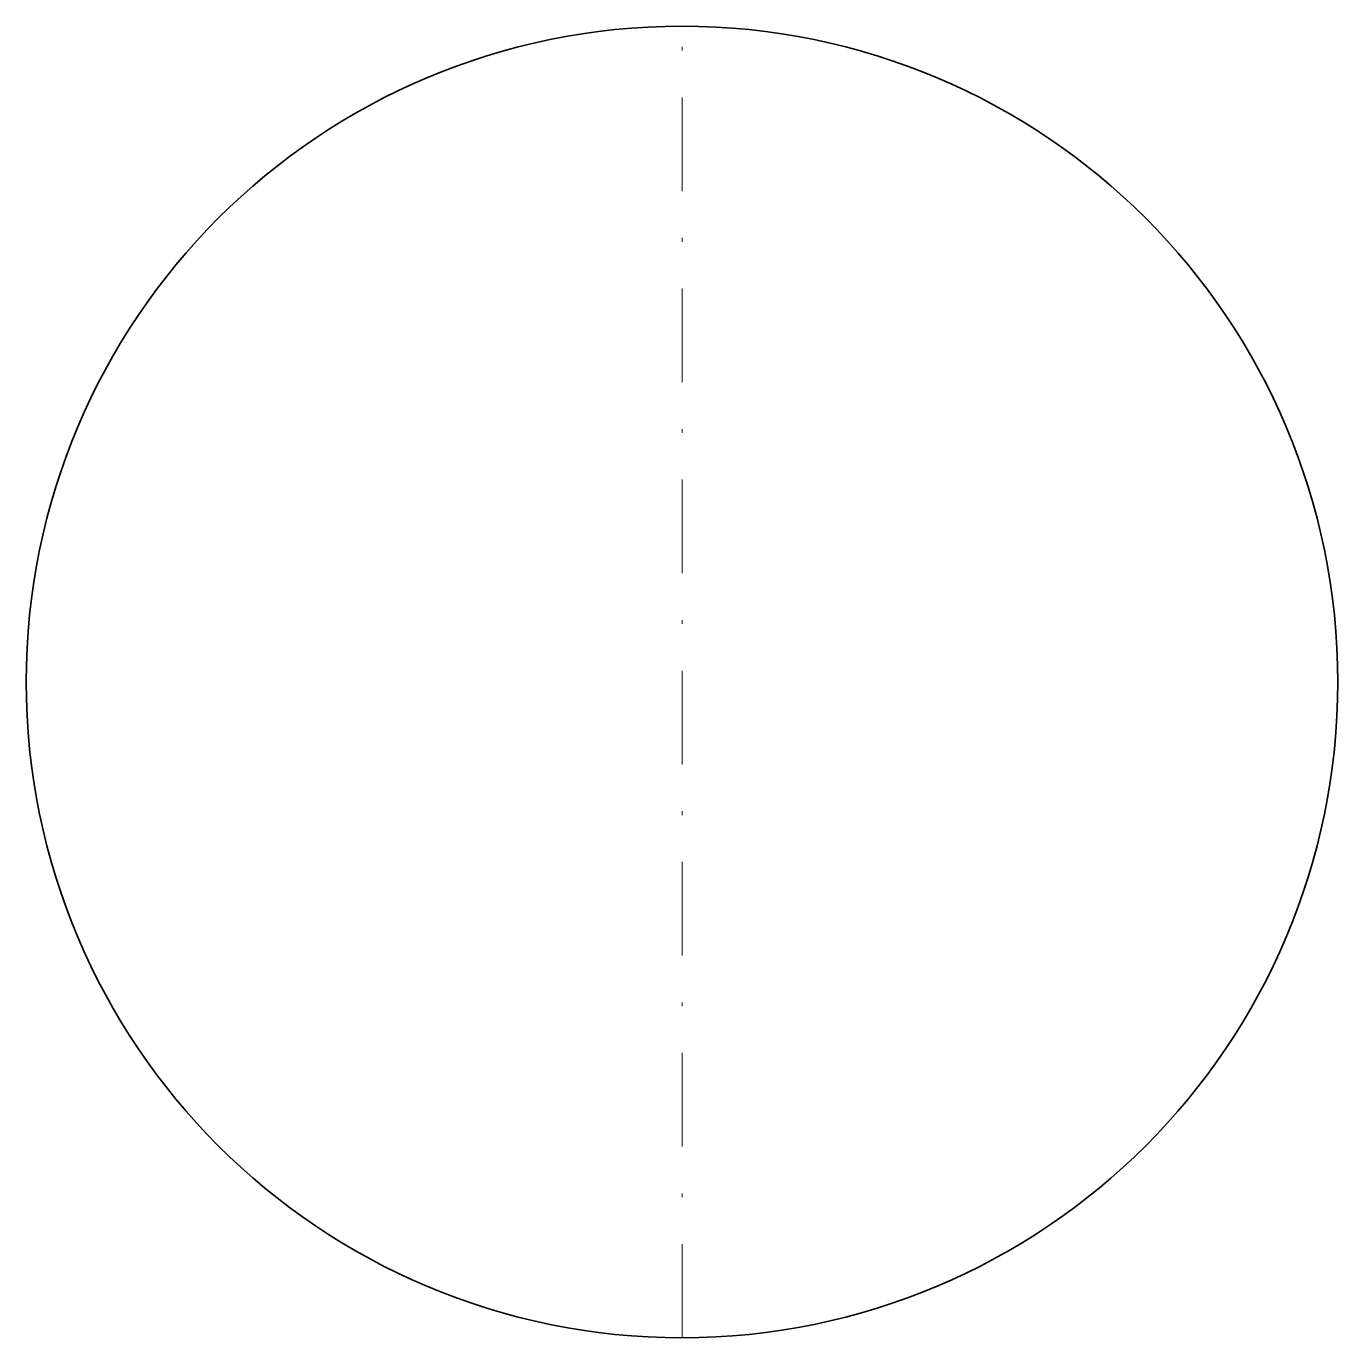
# Model space of a CAD drawing. Header units: millimetres. Extents: x -17.5 to 17.5, y 0 to 35.
import ezdxf

# ---------------------------------------------------------------- set-up
doc = ezdxf.new("R2010")
doc.units = ezdxf.units.MM
doc.header["$LTSCALE"] = 5
doc.linetypes.add('AUSGEZOGEN', pattern=[0])
doc.linetypes.add('DASHDOT', pattern=[1, 0.5, -0.25, 0, -0.25])
doc.layers.add('2', color=7, linetype='Continuous')
doc.layers.add('5', color=3, linetype='Continuous', true_color=0x00ff00)

msp = doc.modelspace()

# ---------------------------------------------------------------- linework, layer by layer
at = {"layer": '2', "color": 7, "linetype": 'AUSGEZOGEN', "lineweight": 35}
msp.add_circle((0, 17.5), 17.5, dxfattribs=at)
at = {"layer": '5', "color": 3, "linetype": 'DASHDOT', "lineweight": 18, "true_color": 0x00ff00}
msp.add_line((0, 0), (0, 35), dxfattribs=at)

doc.saveas('drawing.dxf')
